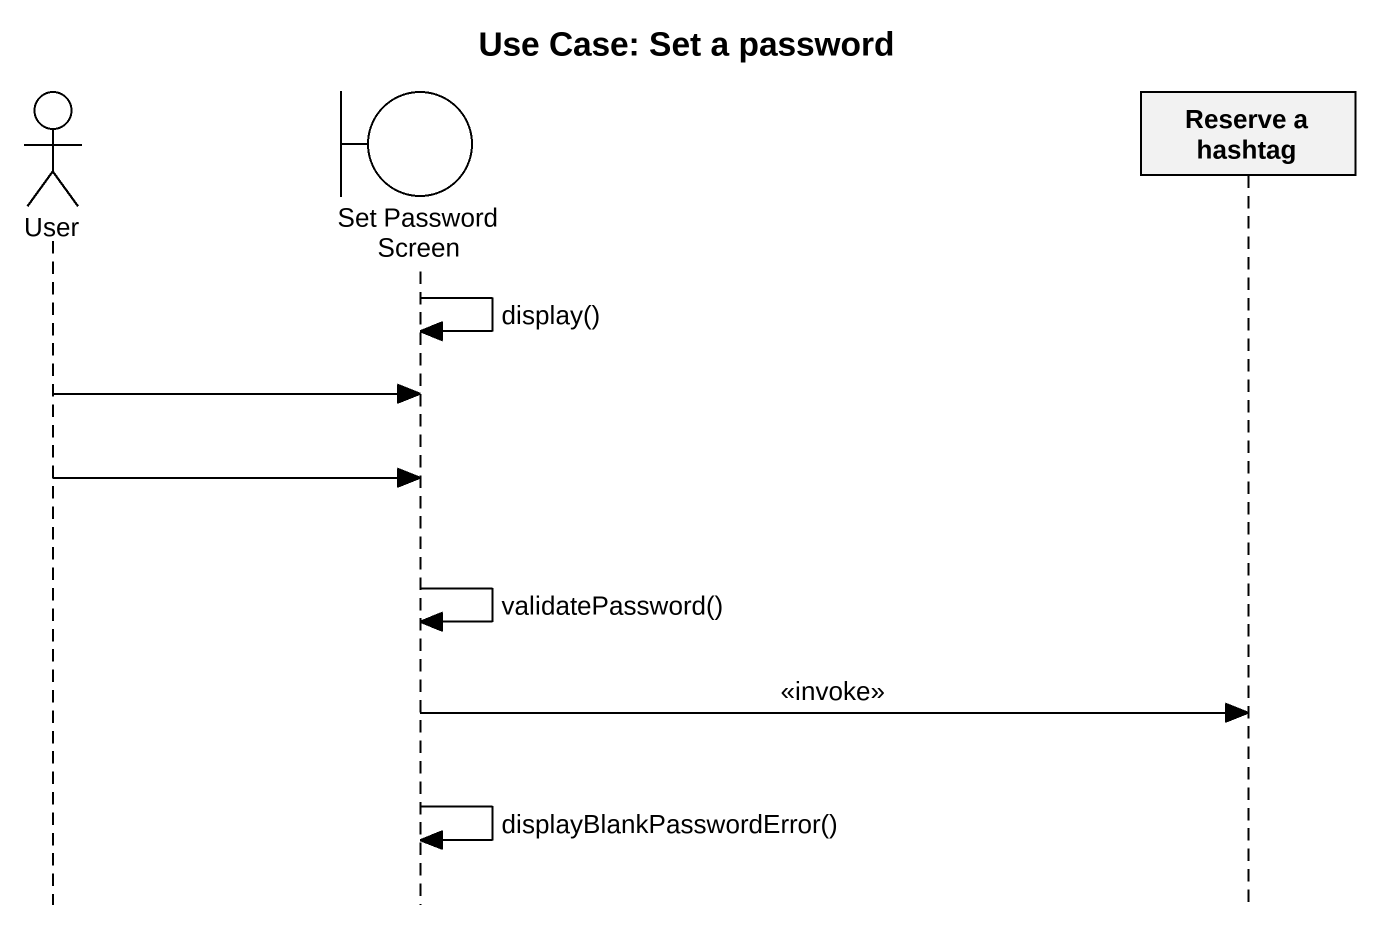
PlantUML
@startuml
title Use Case: Set a password
hide footbox
actor User
boundary "Set Password Screen" as Set_Password_Screen
participant "Reserve a hashtag" as Reserve_a_hashtag

Set_Password_Screen -> Set_Password_Screen : display()
User -> Set_Password_Screen
User -> Set_Password_Screen
Set_Password_Screen -> Set_Password_Screen : validatePassword()
Set_Password_Screen -> Reserve_a_hashtag : <<invoke>>
Set_Password_Screen -> Set_Password_Screen : displayBlankPasswordError()
@enduml
